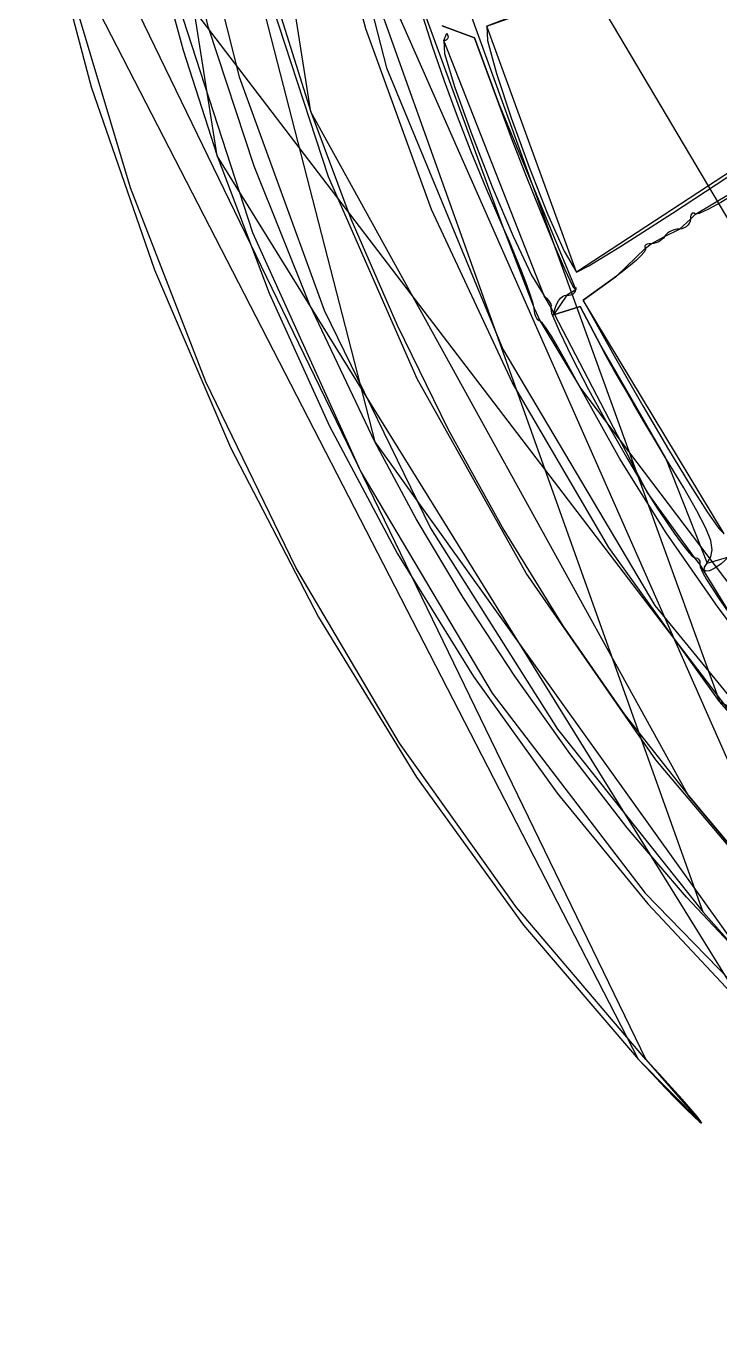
# Model space of a CAD drawing. Extents: x 0.3 to 49.4, y 16 to 54.1.
# Drawn here: x 30.97 to 34.65, y 17.75 to 24.7 of the extents above; entities that cross this region are included whole.
import ezdxf

# ---------------------------------------------------------------- set-up
doc = ezdxf.new("R2010")
doc.units = 0
doc.layers.get('0').update_dxf_attribs({"linetype": 'CONTINUOUS'})

msp = doc.modelspace()

# ---------------------------------------------------------------- linework, layer by layer
at = {"color": 178}
for points in [[(31.2532, 28.653), (31.2926, 27.7762), (31.3504, 27.0076), (31.4284, 26.3251), (31.529, 25.7064), (31.654, 25.1292), (31.8057, 24.5712), (31.9861, 24.0102), (31.2532, 28.653)], [(31.5004, 28.5773), (31.5696, 27.1287), (31.7726, 25.744), (32.1028, 24.4295), (32.5536, 23.1916), (33.1185, 22.0365), (33.7908, 20.9705), (34.5639, 20.0001), (31.5004, 28.5773)], [(31.8138, 28.499), (31.8294, 27.8412), (31.875, 27.19), (31.9487, 26.5514), (32.0482, 25.9316), (32.1718, 25.3364), (32.3174, 24.772), (32.483, 24.2443), (31.8138, 28.499)], [(32.8227, 22.4935), (32.4767, 23.2238), (32.1832, 23.9552), (31.9412, 24.691), (31.7501, 25.4346), (31.6088, 26.1893), (31.5166, 26.9583), (31.4726, 27.745), (32.8227, 22.4935)], [(34.6513, 21.1166), (34.0636, 21.9339), (33.5532, 22.8059), (33.123, 23.7251), (32.7755, 24.6842), (32.5135, 25.6755), (32.3398, 26.6917), (32.2569, 27.7253), (34.6513, 21.1166)], [(32.2962, 27.7217), (32.4759, 26.0663), (32.8842, 24.4765), (33.5014, 22.9854), (34.3081, 21.6259), (35.2846, 20.431), (36.4114, 19.4336), (37.669, 18.6667), (32.2962, 27.7217)], [(35.1111, 19.863), (34.3138, 20.8074), (33.6259, 21.7968), (33.047, 22.8285), (32.5769, 23.8996), (32.2152, 25.0074), (31.9615, 26.1491), (31.8155, 27.3221), (35.1111, 19.863)], [(34.2596, 19.2189), (33.5737, 20.0238), (32.9537, 20.8962), (32.4033, 21.8281), (31.9264, 22.812), (31.5266, 23.84), (31.2078, 24.9043), (30.9737, 25.9972), (34.2596, 19.2189)], [(35.9598, 25.6007), (35.3856, 25.3987), (34.8557, 25.2118), (34.3857, 25.0456), (33.9911, 24.9055), (33.6876, 24.7971), (33.4907, 24.7259), (33.4159, 24.6975), (35.9598, 25.6007)], [(31.0572, 25.3657), (31.3176, 24.376), (31.6534, 23.4052), (32.0578, 22.4643), (32.5236, 21.5642), (33.044, 20.7159), (33.6119, 19.9305), (34.2205, 19.2189), (31.0572, 25.3657)], [(31.7353, 24.9545), (32.1735, 23.6038), (32.7476, 22.3341), (33.4457, 21.161), (34.2558, 20.1002), (35.1658, 19.1674), (36.1639, 18.3782), (37.2382, 17.7482), (31.7353, 24.9545)], [(33.4984, 23.6425), (33.413, 23.8393), (33.334, 24.031), (33.2605, 24.2195), (33.192, 24.4067), (33.1276, 24.5947), (33.0667, 24.7854), (33.0085, 24.9806), (33.4984, 23.6425)], [(33.8914, 23.3943), (33.957, 23.4268), (34.1314, 23.5339), (34.4006, 23.7064), (34.7508, 23.9354), (35.1683, 24.2117), (35.6392, 24.5264), (36.1496, 24.8704), (33.8914, 23.3943)], [(33.3515, 24.6356), (33.1806, 24.6989), (33.3515, 24.6356)], [(33.4159, 24.6975), (33.4198, 24.6219), (33.4677, 24.4475), (33.5459, 24.2114), (33.6409, 23.9509), (33.7392, 23.7031), (33.8272, 23.5052), (33.8914, 23.3943), (33.4159, 24.6975)], [(33.2045, 24.6602), (33.2089, 24.6514), (33.2109, 24.6433), (33.2106, 24.6361), (33.2082, 24.6301), (33.2036, 24.6255), (33.1971, 24.6226), (33.1886, 24.6216), (33.2045, 24.6602)], [(33.1886, 24.6216), (33.1917, 24.5523), (33.2464, 24.3722), (33.3365, 24.123), (33.4454, 23.8463), (33.5568, 23.5837), (33.6543, 23.377), (33.7215, 23.2678), (33.1886, 24.6216)], [(33.4795, 24.2859), (33.3515, 24.6356), (33.4795, 24.2859)], [(33.8888, 23.2998), (33.8734, 23.3196), (33.8326, 23.4065), (33.7729, 23.5444), (33.7012, 23.7173), (33.6239, 23.9092), (33.5478, 24.1041), (33.4795, 24.2859), (33.8888, 23.2998)], [(32.483, 24.2443), (32.6959, 23.6762), (32.9404, 23.1116), (33.2122, 22.5585), (33.5068, 22.0249), (33.8199, 21.5186), (34.1472, 21.0476), (34.4841, 20.6198), (32.483, 24.2443)], [(31.9861, 24.0102), (32.2621, 23.2814), (32.5816, 22.5771), (32.9433, 21.8993), (33.3462, 21.2499), (33.7889, 20.6308), (34.2704, 20.0438), (34.7894, 19.4909), (31.9861, 24.0102)], [(35.0832, 24.035), (34.9605, 23.9533), (34.8464, 23.8795), (34.7441, 23.8156), (34.6572, 23.7638), (34.5891, 23.726), (34.5433, 23.7044), (34.5231, 23.7009), (35.0832, 24.035)], [(34.5231, 23.7009), (34.517, 23.7055), (34.5114, 23.7071), (34.5065, 23.7059), (34.5024, 23.7019), (34.4992, 23.6953), (34.4972, 23.6863), (34.4965, 23.6751), (34.5231, 23.7009)], [(33.6674, 23.2019), (33.6621, 23.2274), (33.6488, 23.2699), (33.6285, 23.3267), (33.6023, 23.395), (33.5712, 23.4722), (33.5362, 23.5556), (33.4984, 23.6425), (33.6674, 23.2019)], [(34.4965, 23.6751), (34.4949, 23.6632), (34.4905, 23.6521), (34.4835, 23.6423), (34.4744, 23.6341), (34.4635, 23.6278), (34.4512, 23.6237), (34.4377, 23.6221), (34.4965, 23.6751)], [(34.3595, 23.583), (34.3537, 23.5742), (34.3456, 23.5661), (34.3358, 23.5589), (34.3247, 23.5529), (34.3128, 23.5483), (34.3004, 23.5453), (34.288, 23.5443), (34.3595, 23.583)], [(34.4377, 23.6221), (34.4238, 23.6209), (34.41, 23.6179), (34.3968, 23.6132), (34.3847, 23.6071), (34.3741, 23.5999), (34.3655, 23.5918), (34.3595, 23.583), (34.4377, 23.6221)], [(34.2586, 23.5215), (34.259, 23.513), (34.2504, 23.4987), (34.2336, 23.4794), (34.2097, 23.4563), (34.1795, 23.43), (34.1441, 23.4016), (34.1042, 23.372), (34.2586, 23.5215)], [(34.288, 23.5443), (34.2767, 23.5436), (34.2675, 23.5418), (34.2605, 23.5391), (34.256, 23.5356), (34.254, 23.5314), (34.2548, 23.5266), (34.2586, 23.5215), (34.288, 23.5443)], [(34.1042, 23.372), (33.9274, 23.245), (34.1042, 23.372)], [(33.8402, 23.2708), (33.8514, 23.2717), (33.8616, 23.2739), (33.8707, 23.2775), (33.8783, 23.282), (33.8841, 23.2874), (33.8878, 23.2936), (33.8892, 23.3002), (33.8402, 23.2708)], [(33.8892, 23.3002), (33.8893, 23.306), (33.8893, 23.3099), (33.8892, 23.3118), (33.8892, 23.3117), (33.8891, 23.3097), (33.889, 23.3057), (33.8888, 23.2998), (33.8892, 23.3002)], [(33.7215, 23.2678), (33.7337, 23.255), (33.7438, 23.2432), (33.7515, 23.2327), (33.7567, 23.224), (33.7591, 23.2174), (33.7585, 23.2131), (33.7548, 23.2117), (33.7215, 23.2678)], [(33.7548, 23.2117), (33.7594, 23.1768), (33.7997, 23.082), (33.868, 22.9421), (33.9566, 22.7719), (34.0578, 22.586), (34.164, 22.3993), (34.2674, 22.2265), (33.7548, 23.2117)], [(33.7701, 23.1666), (33.7778, 23.1977), (33.7866, 23.2224), (33.7963, 23.2413), (33.8067, 23.255), (33.8176, 23.2641), (33.8288, 23.2692), (33.8402, 23.2708), (33.7701, 23.1666)], [(33.9123, 23.2117), (33.7701, 23.1666), (33.9123, 23.2117)], [(34.0195, 23.0061), (33.9123, 23.2117), (34.0195, 23.0061)], [(33.9274, 23.245), (34.0923, 22.95), (34.2446, 22.684), (34.3803, 22.4533), (34.4952, 22.264), (34.5854, 22.1223), (34.6467, 22.0345), (34.6751, 22.0067), (33.9274, 23.245)], [(33.7003, 23.1333), (33.6935, 23.1351), (33.6872, 23.1403), (33.6813, 23.1484), (33.6762, 23.1591), (33.6721, 23.1718), (33.6691, 23.1862), (33.6674, 23.2019), (33.7003, 23.1333)], [(33.9127, 22.778), (33.87, 22.8592), (33.8292, 22.9339), (33.7917, 22.9999), (33.7588, 23.055), (33.7317, 23.0971), (33.7117, 23.1239), (33.7003, 23.1333), (33.9127, 22.778)], [(34.365, 22.4088), (34.3077, 22.5037), (34.2495, 22.6016), (34.1925, 22.6987), (34.1389, 22.7913), (34.0908, 22.8759), (34.0503, 22.9487), (34.0195, 23.0061), (34.365, 22.4088)], [(35.8674, 20.2009), (35.5599, 20.5069), (35.2478, 20.852), (34.9397, 21.2252), (34.6437, 21.6154), (34.3683, 22.0117), (34.1218, 22.4029), (33.9127, 22.778), (35.8674, 20.2009)], [(34.7911, 19.7455), (34.4748, 20.0788), (34.1615, 20.4467), (33.8564, 20.8403), (33.5647, 21.2507), (33.2917, 21.669), (33.0427, 22.0862), (32.8227, 22.4935), (34.7911, 19.7455)], [(34.5847, 21.8507), (34.6049, 21.8834), (34.6122, 21.921), (34.604, 21.9699), (34.5778, 22.0367), (34.5309, 22.1277), (34.4608, 22.2496), (34.365, 22.4088), (34.5847, 21.8507)], [(34.2674, 22.2265), (34.3174, 22.1473), (34.3652, 22.0745), (34.4094, 22.0101), (34.4483, 21.9564), (34.4805, 21.9154), (34.5045, 21.8892), (34.5185, 21.88), (34.2674, 22.2265)], [(34.5185, 21.88), (34.5267, 21.8791), (34.5337, 21.8765), (34.5394, 21.8724), (34.5436, 21.867), (34.5461, 21.8606), (34.5468, 21.8533), (34.5456, 21.8454), (34.5185, 21.88)], [(34.5456, 21.8454), (34.5485, 21.8304), (34.5612, 21.8028), (34.5826, 21.7646), (34.6115, 21.7177), (34.6467, 21.6637), (34.6871, 21.6047), (34.7316, 21.5425), (34.5456, 21.8454)], [(34.7001, 21.8838), (34.66, 21.8476), (34.6255, 21.8234), (34.5981, 21.8103), (34.579, 21.8074), (34.5695, 21.8138), (34.571, 21.8285), (34.5847, 21.8507), (34.7001, 21.8838)], [(40.653, 17.8796), (39.5895, 18.0323), (38.6008, 18.2916), (37.6834, 18.6556), (36.8334, 19.1222), (36.0472, 19.6893), (35.3211, 20.3548), (34.6513, 21.1166), (40.653, 17.8796)], [(34.4841, 20.6198), (34.5541, 20.5366), (34.6272, 20.4494), (34.7006, 20.3616), (34.7715, 20.2766), (34.837, 20.1976), (34.8944, 20.1282), (34.9409, 20.0715), (34.4841, 20.6198)], [(34.5639, 20.0001), (34.7911, 19.7455), (34.5639, 20.0001)], [(34.2205, 19.2189), (34.2931, 19.1417), (34.3608, 19.0707), (34.4217, 19.008), (34.4736, 18.9556), (34.5146, 18.9156), (34.5425, 18.8901), (34.5553, 18.8812), (34.2205, 19.2189)], [(34.5553, 18.8812), (34.5515, 18.8901), (34.5318, 18.9156), (34.4981, 18.9556), (34.4522, 19.008), (34.396, 19.0707), (34.3312, 19.1417), (34.2596, 19.2189), (34.5553, 18.8812)]]:
    msp.add_lwpolyline(points, dxfattribs=at)

doc.saveas('drawing.dxf')
